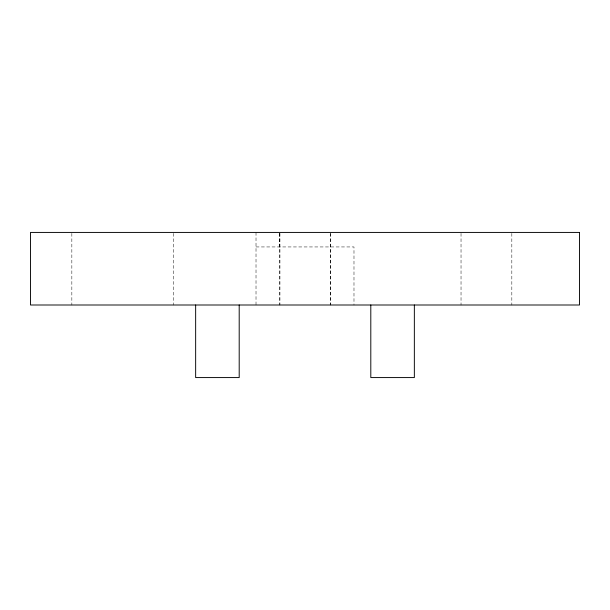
<?xml version="1.0" encoding="UTF-8"?>
<svg xmlns="http://www.w3.org/2000/svg" width="610" height="610" viewBox="0 0 610 610"><rect width="100%" height="100%" fill="white"/><g stroke="black" fill="none" stroke-linecap="round" stroke-linejoin="round"><path stroke-width="0.46" stroke-dasharray="3.05 2.29" d="M256.017 246.943L353.983 246.943L353.983 305M511.828 233.371L511.828 305M461.03 233.371L461.03 305M330.742 233.371L330.742 305M330.353 233.333L330.269 305M279.944 233.371L279.944 305M279.731 233.371L279.731 305M279.647 233.333L279.647 246.943M256.017 232.425L256.017 305M173.423 233.371L173.423 305M71.843 233.371L71.843 305"/><path stroke-width="0.91" d="M414.35 305L414.35 377.575L370.804 377.575L370.804 305M239.196 305L239.196 377.575L195.65 377.575L195.65 305M579.5 232.425L30.5 232.425L30.5 305L579.5 305L579.5 232.425"/></g></svg>
